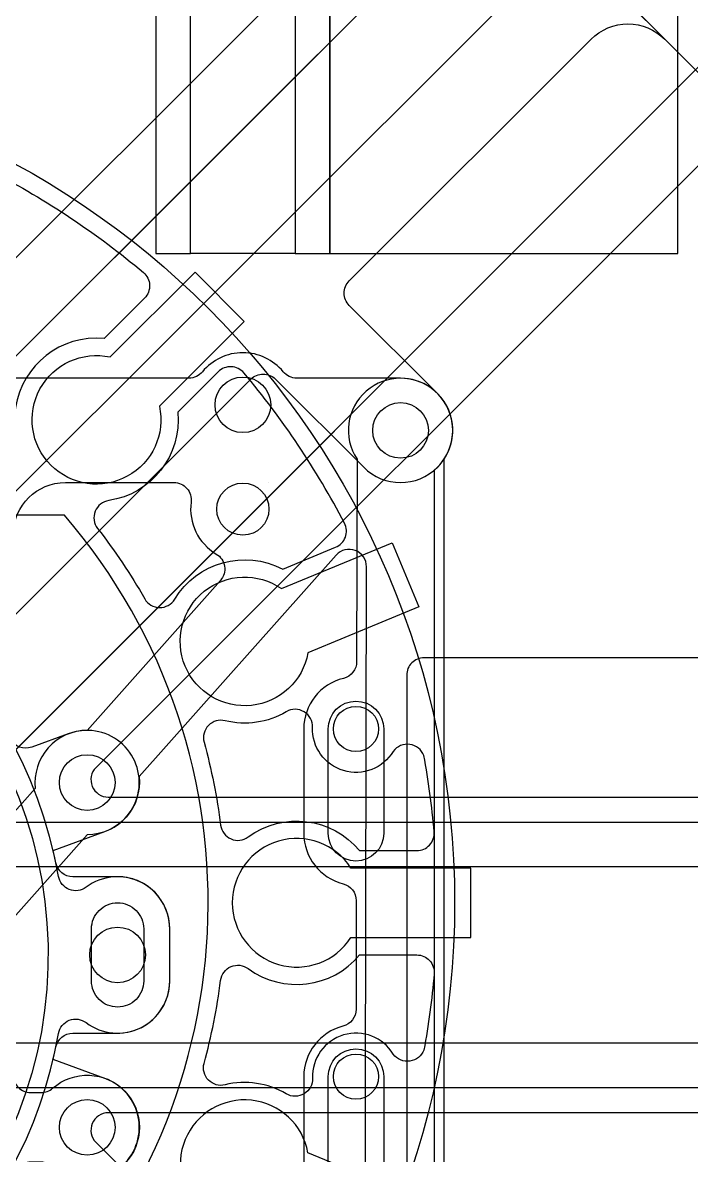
# Model space of a CAD drawing. Header units: inches. Extents: x 0 to 210, y 0 to 246.
# Drawn here: x 128.5 to 167, y 93.5 to 158.6 of the extents above; entities that cross this region are included whole.
import ezdxf

# ---------------------------------------------------------------- set-up
doc = ezdxf.new("R2010")
doc.units = ezdxf.units.IN
doc.header["$MEASUREMENT"] = 0
for name, color, linetype in [('2段目', 200, 'Continuous'), ('3段目', 1, 'Continuous'), ('カバー', 6, 'Continuous'), ('カメラ', 7, 'Continuous'), ('ドリブラー', 4, 'Continuous'), ('ボールセンサ', 30, 'Continuous'), ('モーター', 1, 'Continuous'), ('基板', 4, 'Continuous'), ('穴', 3, 'Continuous'), ('部品', 2, 'Continuous')]:
    doc.layers.add(name, color=color, linetype=linetype)

msp = doc.modelspace()

# ---------------------------------------------------------------- linework, layer by layer
msp.add_lwpolyline([(114.08, 153.123, -0.414214), (115.08, 154.123), (120, 154.123, 1), (120, 160.123), (115.08, 160.123, -0.414214), (114.08, 161.123), (114.08, 162.454, -0.231089), (114.465, 163.242, 0.200929), (115.6, 165.263, -0.380845), (116.593, 166.148), (126.451, 166.148, 0.142184), (126.987, 166.303), (143.226, 176.597, -0.351024), (146.953, 176.184), (152.375, 170.762, -0.414214), (152.375, 169.348), (115.787, 132.76, -0.668179), (114.08, 133.467), (114.08, 153.123)], format="xyb")
for points in [[(124.239, 114.08, -0.231089), (123.451, 114.465, 0.329142), (120.018, 115.424, -0.295388), (118.956, 115.652), (114.373, 120.234, -0.198912), (114.08, 120.942), (114.08, 124.981, -0.198912), (114.373, 125.689), (155.911, 167.226), (167.226, 155.911), (125.689, 114.373, -0.198912), (124.981, 114.08)], [(195.609, 114.08), (197.306, 114.08, 0.231089), (198.094, 114.465, -0.366396), (201.889, 115.258, 0.606623), (203.359, 116.251, 0.071214), (196.252, 143.394, 0.522233), (194.647, 143.736, -0.507276), (191.475, 144.334, 0.517638), (189.865, 144.61), (186.317, 141.062, -0.414214), (182.075, 141.062), (173.59, 149.547, 0.414214), (172.176, 149.547, -0.517638), (168.957, 150.099, 0.517638), (167.348, 150.375), (132.76, 115.787, 0.668179), (133.467, 114.08), (188.609, 114.08, 0.414214), (189.609, 115.08), (189.609, 117.436, -1.863325), (194.609, 117.436), (194.609, 115.08, 0.414214)], [(203, 109.08), (203, 100.92, -0.414214), (202, 99.92), (119.54, 99.92, -0.414214), (118.54, 100.92), (118.54, 109.08, -0.414214), (119.54, 110.08), (202, 110.08, -0.414214)], [(201.26, 81.868, 0.030497), (203.359, 93.749, 0.606623), (201.889, 94.742, -0.366396), (198.094, 95.535, 0.231089), (197.306, 95.92), (133.467, 95.92, 0.668179), (132.76, 94.213), (167.348, 59.625, 0.517638), (168.957, 59.901, -0.517638), (172.176, 60.453, 0.414214), (173.59, 60.453), (182.075, 68.938, -0.414214), (186.317, 68.938), (189.865, 65.39, 0.517638), (191.475, 65.666, -0.507276), (194.647, 66.264, 0.522233), (196.252, 66.606, 0.022749), (199.363, 75.055, 0.424715), (198.678, 76.321), (193.036, 77.892, -1.863325), (194.377, 82.709), (200.019, 81.138, 0.424715)]]:
    msp.add_lwpolyline(points, format="xyb", close=True)
at = {"layer": '2段目'}
msp.add_lwpolyline([(124.301, 127.836), (157.679, 161.215, 0.414214), (157.679, 165.458), (148.011, 175.126, 0.351024), (141.799, 175.814), (127.775, 166.925, -0.142184), (125.098, 166.148), (123.593, 166.148, 0.414214), (122.593, 165.148), (122.593, 128.543, 0.668179)], format="xyb", close=True, dxfattribs=at)
msp.add_lwpolyline([(118.5, 109.99), (118.5, 114.964), (141.661, 138.126, -0.414214), (143.076, 138.126), (148.146, 133.056, 1), (152.388, 137.298), (147.318, 142.369, -0.414214), (147.318, 143.783), (161.215, 157.679, -0.414214), (165.458, 157.679), (184.196, 138.941, 0.414214), (185.61, 138.941), (192.303, 145.634, -0.526966), (195.547, 145.029, -0.211181), (195.547, 64.971, -0.526966)], format="xyb", dxfattribs=at)
at = {"layer": '3段目'}
for points in [[(152.212, 77.026), (152.212, 132.893, 0.69748), (150.267, 138.177), (144.299, 138.177, -0.225269), (143.524, 138.545, 0.474624), (138.876, 138.545, -0.225269), (138.101, 138.177), (71.899, 138.177, -0.225269), (71.124, 138.545, 0.474624), (66.476, 138.545, -0.225269), (65.701, 138.177), (59.733, 138.177, 0.697483), (57.788, 132.893), (57.788, 77.026, 0.6885)], [(79, 132.177, -0.410454), (82, 129.216, 0.98723), (88, 129.216, -0.410454), (90.999, 132.177), (119.001, 132.177, -0.410454), (122, 129.216, 0.98723), (128, 129.216, -0.410454), (131, 132.177), (137.235, 132.177, -0.453632), (138.226, 131.045, 0.300903), (139.672, 128.066, -0.471804), (139.91, 126.541), (132.242, 117.919, 0.447214), (129.27, 114.577), (121.763, 106.136, 0.160149), (118.796, 107.111), (105.076, 107.111), (91.204, 107.111, 0.160149), (88.237, 106.136), (80.73, 114.577, 0.447214)], [(128.001, 98.081, 0.414214), (129.001, 97.081), (129.605, 97.081, 0.182676), (130.267, 97.331, -2.21525), (130.267, 92.831, 0.182676), (129.605, 93.081), (129.001, 93.081, 0.414214), (128.001, 92.081), (128.001, 77.79, 0.414214), (129.001, 76.79), (147.976, 76.79, -0.028297), (148.216, 77.03), (148.308, 127.333, 0.690214), (146.561, 128), (135.231, 115.261, -0.447214), (132.259, 111.919), (126.774, 105.752, 0.42751), (126.891, 104.311, -0.226005), (128.001, 101.981), (128.001, 98.081)]]:
    msp.add_lwpolyline(points, format="xyb", dxfattribs=at)
msp.add_lwpolyline([(142.695, 132.177), (142.695, 132.177)], close=True, dxfattribs=at)
for centre, radius in [((141.2, 136.648), 1.6), ((150.267, 135.177), 1.6), ((141.2, 130.648), 1.5), ((132.251, 114.919), 1.6), ((132.251, 95.081), 1.6)]:
    msp.add_circle(centre, radius, dxfattribs=at)
at = {"layer": 'カバー'}
for points in [[(154.125, 197.799, -0.150385), (197.799, 154.125, -2.015193), (193.084, 154.899, 0.347349), (193.262, 156.126, 0.130926), (156.126, 193.262, 0.347349), (154.899, 193.084, -2.015193)], [(160.77, 112.62), (124.085, 112.62, 0.414214), (121.085, 115.62), (117.54, 115.62, 0.414214), (116.54, 114.62), (116.54, 105), (116.54, 95.38, 0.414214), (117.54, 94.38), (121.085, 94.38, 0.414214), (124.085, 97.38), (160.77, 97.38), (197.455, 97.38, 0.414214), (200.455, 94.38), (204, 94.38, 0.414214), (205, 95.38), (205, 105), (205, 114.62, 0.414214), (204, 115.62), (200.455, 115.62, 0.414214), (197.455, 112.62)], [(160.77, 110.08), (202, 110.08, -0.414214), (203, 109.08), (203, 105), (203, 100.92, -0.414214), (202, 99.92), (160.77, 99.92), (119.54, 99.92, -0.414214), (118.54, 100.92), (118.54, 105), (118.54, 109.08, -0.414214), (119.54, 110.08)]]:
    msp.add_lwpolyline(points, format="xyb", close=True, dxfattribs=at)
at = {"layer": 'カメラ'}
for points in [[(77.808, 108.894, 0.619201), (73, 106.5), (73, 103.5, 0.619201), (77.808, 101.106, -0.560348), (79.396, 100.482, 0.331688), (102.015, 79.172, -0.380901), (102.9, 78.179), (102.9, 72.179), (103.9, 72.179), (103.9, 80.024, -45.443544), (106.1, 80.024), (106.1, 72.179), (107.1, 72.179), (107.1, 78.179, -0.380901), (107.985, 79.172, 0.331688), (130.604, 100.482, -0.560348), (132.192, 101.106, 0.619201), (137, 103.5), (137, 106.5, 0.619201), (132.192, 108.894, -0.560348), (130.604, 109.518, 0.838991), (79.396, 109.518, -0.560348)], [(134, 102), (134, 102, -0.414214), (132.5, 103.5), (132.5, 106.5, -0.414214), (134, 108), (134, 108, -0.414214), (135.5, 106.5), (135.5, 103.5, -0.414214)]]:
    msp.add_lwpolyline(points, format="xyb", close=True, dxfattribs=at)
at = {"layer": 'ドリブラー'}
msp.add_line((144.2, 145.358), (138.2, 145.358), dxfattribs=at)
for points in [[(136.2, 145.358), (138.2, 145.358), (138.2, 198.148), (136.2, 198.148)], [(144.2, 145.358), (146.2, 145.358), (146.2, 198.148), (144.2, 198.148)], [(166.2, 145.358), (166.2, 174.358), (146.2, 174.358), (146.2, 145.358)]]:
    msp.add_lwpolyline(points, close=True, dxfattribs=at)
at = {"layer": 'ボールセンサ'}
for points in [[(122.468, 140.281, 0.397368), (124.193, 146.498), (125.451, 149.535, -0.439742), (126.836, 150.04, -0.055053), (135.483, 144.262, -0.439742), (135.547, 142.789), (133.222, 140.464, 0.397368), (128.139, 136.492, -0.57193), (126.538, 135.851, 0.034627), (122.488, 138.557, -0.57193)], [(133.573, 139.4), (138.451, 144.277), (141.279, 141.449), (136.401, 136.571, -3.406438)], [(137.281, 125.468, -0.397368), (143.498, 127.193), (146.535, 128.451, 0.439742), (147.04, 129.836, 0.055053), (141.262, 138.483, 0.439742), (139.789, 138.547), (137.464, 136.222, -0.397368), (133.492, 131.139, 0.57193), (132.851, 129.538, -0.034627), (135.557, 125.488, 0.57193)], [(130.945, 130.294), (79.055, 130.294, 2.177739)], [(143.414, 126.076), (149.787, 128.715), (151.318, 125.02), (144.944, 122.38, -3.406438)], [(149.846, 116.712, -0.774858), (145.205, 118.094, 0.593445), (143.697, 118.992, -0.19651), (140.178, 118.473, 0.57193), (138.973, 117.24, -0.034617), (139.923, 112.464, 0.57193), (141.508, 111.785, -0.397368), (147.912, 111), (151.2, 111, 0.439742), (152.196, 112.086, 0.023367), (151.609, 116.473, 0.58577)], [(147.407, 106.001), (154.305, 106.001), (154.305, 110.001), (147.407, 110.001, 3.406438)], [(149.846, 99.288, 0.774858), (145.205, 97.906, -0.593445), (143.697, 97.008, 0.19651), (140.178, 97.527, -0.57193), (138.973, 98.76, 0.034617), (139.923, 103.536, -0.57193), (141.508, 104.215, 0.397368), (147.912, 105), (151.2, 105, -0.439742), (152.196, 103.914, -0.023367), (151.609, 99.527, -0.58577)], [(143.414, 89.925), (149.787, 87.285), (151.318, 90.981), (144.944, 93.62, 3.406438)]]:
    msp.add_lwpolyline(points, format="xyb", close=True, dxfattribs=at)
for centre, radius in [((105, 108), 48.376), ((147.704, 118.001), 1.3), ((147.704, 97.999), 1.3)]:
    msp.add_circle(centre, radius, dxfattribs=at)
at = {"layer": 'モーター'}
msp.add_lwpolyline([(161.569, 161.569), (155.911, 167.226), (111.646, 122.961), (117.304, 117.304), (122.961, 111.646), (167.226, 155.911), (161.569, 161.569), (167.226, 155.911), (171.469, 160.153), (165.811, 165.811), (160.153, 171.469), (155.911, 167.226)], close=True, dxfattribs=at)
at = {"layer": '基板'}
msp.add_lwpolyline([(195.109, 80.745), (195.109, 119.095, 0.414214), (192.109, 122.095), (151.618, 122.095, 0.414214), (150.618, 121.095), (150.618, 87.708, 0.199776), (150.913, 86.999), (159.351, 78.617, 0.19805), (161.465, 77.745), (192.109, 77.745, 0.414214)], format="xyb", close=True, dxfattribs=at)
at = {"layer": '穴'}
msp.add_circle((150.267, 135.177), 1.6, dxfattribs=at)
at = {"layer": '部品'}
for points in [[(146.956, 100.904, 0.342209), (144.704, 97.999), (144.704, 91.999, 0.340409), (146.937, 89.098, -0.340916), (147.682, 88.13), (147.66, 76.368, 1.79163), (152.767, 76.363), (152.767, 133.519, 1.861295), (147.764, 133.523), (147.743, 121.882, -0.344322), (146.983, 120.913, 0.34483), (144.704, 118.001), (144.704, 112.001, 0.343028), (146.964, 109.094, -0.343536), (147.718, 108.123), (147.707, 101.871, -0.341702)], [(146.104, 112.001), (146.104, 118.001, -1), (149.304, 118.001), (149.304, 112.001, -1)], [(149.304, 97.999), (149.304, 91.999, -1), (146.104, 91.999), (146.104, 97.999, -1)]]:
    msp.add_lwpolyline(points, format="xyb", close=True, dxfattribs=at)
msp.add_lwpolyline([(131.167, 92.282, 1.00969), (133.273, 97.9), (130.291, 98.985, 0.007078), (130.451, 99.704, -0.355329), (131.43, 100.5), (133.996, 100.5, 0.414214), (136.996, 103.5), (136.996, 106.5, 0.414214), (133.996, 109.5), (131.43, 109.5, -0.355329), (130.451, 110.296, 0.007078), (130.291, 111.015), (133.273, 112.1, 1.00969), (131.167, 117.718), (129.061, 116.952, -0.371258), (127.841, 117.414, 0.27488), (104.996, 131, 0.27488), (82.151, 117.414, -0.371258), (80.931, 116.952)], format="xyb", dxfattribs=at)
for centre in [(132.251, 114.919), (134, 105), (132.251, 95.081)]:
    msp.add_circle(centre, 1.6, dxfattribs=at)

doc.saveas('drawing.dxf')
